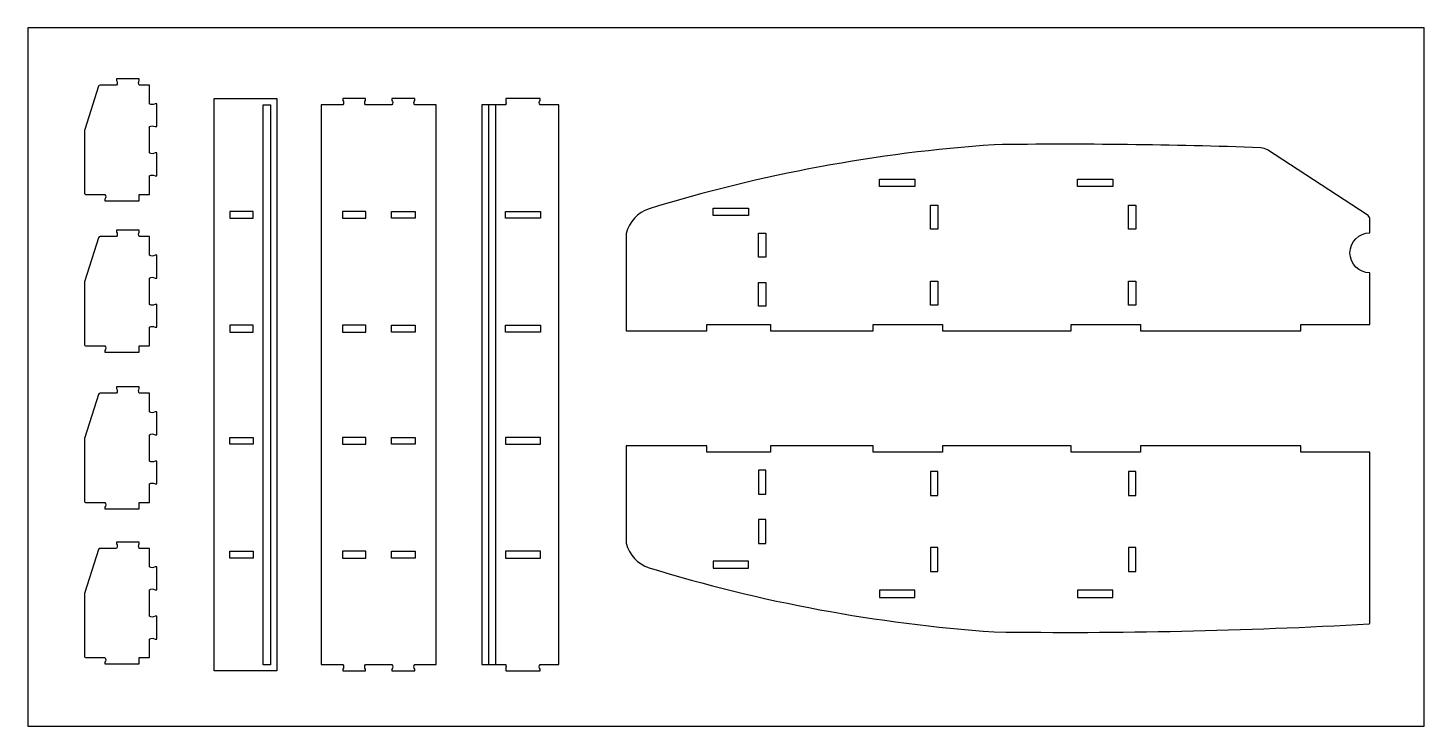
# Model space of a CAD drawing. Extents: x 0 to 2440, y -1219 to 1.
import ezdxf

# ---------------------------------------------------------------- set-up
doc = ezdxf.new("R2010")
doc.units = 0
doc.layers.get('0').update_dxf_attribs({"linetype": 'CONTINUOUS'})
doc.layers.add('CNCSHAPE', color=7, linetype='CONTINUOUS')
doc.layers.add('DEPT', color=8, linetype='CONTINUOUS')

msp = doc.modelspace()

# ---------------------------------------------------------------- linework, layer by layer
at = {"linetype": 'CONTINUOUS'}
msp.add_lwpolyline([(0, -1218.8), (2440, -1218.8), (2440, 1.2), (0, 1.2)], close=True, dxfattribs=at)
at = {"layer": 'CNCSHAPE'}
for points in [[(154.7, -87.8), (154.7, -90.8, -0.375), (154.7, -98.8), (126.4, -98.8, 0.323593), (123.5, -100.8), (99.3, -176, 0.076883), (98.7, -179.8), (98.7, -286.8, 0.414214), (101.7, -289.8), (134.7, -289.8, -0.375), (134.7, -297.8), (134.7, -300.8), (194.7, -300.8), (194.7, -296.8, -0.142857), (194.7, -289.8), (212.3, -289.8), (212.3, -262), (212.3, -257.3, -0.306122), (222.1, -257.3), (225.1, -257.3), (225.1, -217.3), (222.1, -217.3, -0.306122), (212.3, -217.3), (212.3, -171.3, -0.306122), (222.1, -171.3), (225.1, -171.3), (225.1, -131.3), (222.1, -131.3, -0.306122), (212.3, -131.3), (212.3, -98.8), (194.7, -98.8, -0.375), (194.7, -90.8), (194.7, -87.8)], [(512.7, -1111.3), (545.5, -1111.3), (550.2, -1111.3, -0.375), (550.2, -1119.3), (550.2, -1122.3), (590.2, -1122.3), (590.2, -1122.3), (590.2, -1119.3, -0.375), (590.2, -1111.3), (590.2, -1111.3), (636.2, -1111.3), (636.2, -1111.3), (636.2, -1111.3, -0.375), (636.2, -1119.3), (636.2, -1122.3), (636.2, -1122.3), (676.2, -1122.3), (676.2, -1119.3, -0.375), (676.2, -1111.3), (680.9, -1111.3), (713.7, -1111.3), (713.7, -133.3), (680.9, -133.3), (676.2, -133.3, -0.375), (676.2, -125.3), (676.2, -122.3), (636.2, -122.3), (636.2, -122.3), (636.2, -125.3, -0.375), (636.2, -133.3), (636.2, -133.3), (636.2, -133.3), (590.2, -133.3), (590.2, -133.3, -0.375), (590.2, -125.3), (590.2, -122.3), (590.2, -122.3), (550.2, -122.3), (550.2, -125.3, -0.375), (550.2, -133.3), (545.5, -133.3), (512.7, -133.3)], [(793.1, -1111.3), (835.1, -1111.3, -0.142857), (835.1, -1118.3), (835.1, -1122.3), (895.1, -1122.3), (895.1, -1119.3), (895.1, -1119.3, -0.375), (895.1, -1111.3), (928.1, -1111.3), (928.1, -133.3), (895.1, -133.3, -0.375), (895.1, -125.3), (895.1, -125.3), (895.1, -122.3), (835.1, -122.3), (835.1, -126.3, -0.142857), (835.1, -133.3), (793.1, -133.3)], [(2154.5, -208.1, 0.012284), (1688.5, -202.8, 0.056917), (1085.5, -314.8, 0.252614), (1045.5, -357.8), (1045.5, -527.8), (1186.5, -527.8), (1186.5, -516.8), (1297.5, -516.8), (1297.5, -527.8), (1476.5, -527.8), (1477.5, -527.8), (1477.5, -516.8), (1598.5, -516.8), (1598.5, -527.8), (1823.5, -527.8), (1823.5, -516.8), (1944.5, -516.8), (1944.5, -527.8), (2224.5, -527.8), (2224.5, -516.8), (2345.5, -516.8), (2345.5, -426.8, -1), (2345.5, -356.8), (2345.5, -331.8, 0.170698), (2340.5, -325.3), (2166.3, -211.7, 0.087718)], [(154.7, -352.4), (154.7, -355.4, -0.375), (154.7, -363.4), (126.4, -363.4, 0.323593), (123.5, -365.5), (99.3, -440.7, 0.076883), (98.7, -444.4), (98.7, -551.4, 0.414214), (101.7, -554.4), (134.7, -554.4, -0.375), (134.7, -562.4), (134.7, -565.4), (194.7, -565.4), (194.7, -561.4, -0.142857), (194.7, -554.4), (212.3, -554.4), (212.3, -526.6), (212.3, -521.9, -0.306122), (222.1, -521.9), (225.1, -521.9), (225.1, -481.9), (222.1, -481.9, -0.306122), (212.3, -481.9), (212.3, -435.9, -0.306122), (222.1, -435.9), (225.1, -435.9), (225.1, -395.9), (222.1, -395.9, -0.306122), (212.3, -395.9), (212.3, -363.4), (194.7, -363.4, -0.375), (194.7, -355.4), (194.7, -352.4)], [(154.7, -626.1), (154.7, -629.1, -0.375), (154.7, -637.1), (126.4, -637.1, 0.323593), (123.5, -639.1), (99.3, -714.3, 0.076883), (98.7, -718.1), (98.7, -825.1, 0.414214), (101.7, -828.1), (134.7, -828.1, -0.375), (134.7, -836.1), (134.7, -839.1), (194.7, -839.1), (194.7, -835.1, -0.142857), (194.7, -828.1), (212.3, -828.1), (212.3, -800.3), (212.3, -795.6, -0.306122), (222.1, -795.6), (225.1, -795.6), (225.1, -755.6), (222.1, -755.6, -0.306122), (212.3, -755.6), (212.3, -709.6, -0.306122), (222.1, -709.6), (225.1, -709.6), (225.1, -669.6), (222.1, -669.6, -0.306122), (212.3, -669.6), (212.3, -637.1), (194.7, -637.1, -0.375), (194.7, -629.1), (194.7, -626.1)], [(1476.5, -729.2), (1297.5, -729.2), (1297.5, -740.2), (1186.5, -740.2), (1186.5, -729.2), (1045.5, -729.2), (1045.5, -899.2, 0.252614), (1085.5, -942.2, 0.056917), (1688.5, -1054.2, 0.017292), (2344.3, -1040.2, 0.365986), (2345.5, -1038.9), (2345.5, -740.2), (2224.5, -740.2), (2224.5, -729.2), (1944.5, -729.2), (1944.5, -740.2), (1823.5, -740.2), (1823.5, -729.2), (1598.5, -729.2), (1598.5, -740.2), (1477.5, -740.2), (1477.5, -729.2)], [(154.7, -897.2), (154.7, -900.2, -0.375), (154.7, -908.2), (126.4, -908.2, 0.323593), (123.5, -910.2), (99.3, -985.4, 0.076883), (98.7, -989.2), (98.7, -1096.2, 0.414214), (101.7, -1099.2), (134.7, -1099.2, -0.375), (134.7, -1107.2), (134.7, -1110.2), (194.7, -1110.2), (194.7, -1106.2, -0.142857), (194.7, -1099.2), (212.3, -1099.2), (212.3, -1071.4), (212.3, -1066.7, -0.306122), (222.1, -1066.7), (225.1, -1066.7), (225.1, -1026.7), (222.1, -1026.7, -0.306122), (212.3, -1026.7), (212.3, -980.7, -0.306122), (222.1, -980.7), (225.1, -980.7), (225.1, -940.7), (222.1, -940.7, -0.306122), (212.3, -940.7), (212.3, -908.2), (194.7, -908.2, -0.375), (194.7, -900.2), (194.7, -897.2)]]:
    msp.add_lwpolyline(points, format="xyb", close=True, dxfattribs=at)
for points in [[(435.3, -122.3), (435.3, -1122.3), (325.3, -1122.3), (325.3, -122.3)], [(1549.9, -275.7), (1488.1, -275.7), (1488.1, -262.9), (1549.9, -262.9)], [(1895.9, -275.7), (1834.1, -275.7), (1834.1, -262.9), (1895.9, -262.9)], [(1259.4, -326.7), (1197.6, -326.7), (1197.6, -313.9), (1259.4, -313.9)], [(1577.6, -350.4), (1577.6, -308.6), (1590.4, -308.6), (1590.4, -350.4)], [(1923.6, -350.4), (1923.6, -308.6), (1936.4, -308.6), (1936.4, -350.4)], [(352.8, -319.3), (352.8, -331.3), (393.8, -331.3), (393.8, -319.3)], [(549.7, -319.3), (549.7, -331.3), (590.7, -331.3), (590.7, -319.3)], [(676.7, -319.3), (676.7, -331.3), (635.7, -331.3), (635.7, -319.3)], [(895.6, -319.3), (895.6, -331.3), (834.6, -331.3), (834.6, -319.3)], [(1276.6, -399.2), (1276.6, -357.4), (1289.4, -357.4), (1289.4, -399.2)], [(1276.6, -485.2), (1276.6, -443.4), (1289.4, -443.4), (1289.4, -485.2)], [(1577.6, -483.1), (1577.6, -441.3), (1590.4, -441.3), (1590.4, -483.1)], [(1923.6, -483.1), (1923.6, -441.3), (1936.4, -441.3), (1936.4, -483.1)], [(352.8, -518.3), (352.8, -530.3), (393.8, -530.3), (393.8, -518.3)], [(549.7, -518.3), (549.7, -530.3), (590.7, -530.3), (590.7, -518.3)], [(676.7, -518.3), (676.7, -530.3), (635.7, -530.3), (635.7, -518.3)], [(895.6, -518.3), (895.6, -530.3), (834.6, -530.3), (834.6, -518.3)], [(352.8, -726.3), (352.8, -714.3), (393.8, -714.3), (393.8, -726.3)], [(549.7, -714.3), (549.7, -726.3), (590.7, -726.3), (590.7, -714.3)], [(676.7, -714.3), (676.7, -726.3), (635.7, -726.3), (635.7, -714.3)], [(895.6, -726.3), (895.6, -714.3), (834.6, -714.3), (834.6, -726.3)], [(1276.6, -771.8), (1276.6, -813.6), (1289.4, -813.6), (1289.4, -771.8)], [(1577.6, -773.9), (1577.6, -815.7), (1590.4, -815.7), (1590.4, -773.9)], [(1923.6, -773.9), (1923.6, -815.7), (1936.4, -815.7), (1936.4, -773.9)], [(1276.6, -857.8), (1276.6, -899.6), (1289.4, -899.6), (1289.4, -857.8)], [(352.8, -925.3), (352.8, -913.3), (393.8, -913.3), (393.8, -925.3)], [(549.7, -913.3), (549.7, -925.3), (590.7, -925.3), (590.7, -913.3)], [(676.7, -913.3), (676.7, -925.3), (635.7, -925.3), (635.7, -913.3)], [(895.6, -925.3), (895.6, -913.3), (834.6, -913.3), (834.6, -925.3)], [(1577.6, -906.6), (1577.6, -948.4), (1590.4, -948.4), (1590.4, -906.6)], [(1923.6, -906.6), (1923.6, -948.4), (1936.4, -948.4), (1936.4, -906.6)], [(1259.4, -930.3), (1197.6, -930.3), (1197.6, -943.1), (1259.4, -943.1)], [(1549.9, -981.3), (1488.1, -981.3), (1488.1, -994.1), (1549.9, -994.1)], [(1895.9, -981.3), (1834.1, -981.3), (1834.1, -994.1), (1895.9, -994.1)]]:
    msp.add_lwpolyline(points, close=True, dxfattribs=at)
at = {"layer": 'DEPT'}
for points in [[(410.9, -1111.7), (410.9, -132.9), (423.7, -132.9), (423.7, -1111.7)], [(817.5, -1111.3), (817.5, -133.3), (804.7, -133.3), (804.7, -1111.3)]]:
    msp.add_lwpolyline(points, close=True, dxfattribs=at)

doc.saveas('drawing.dxf')
